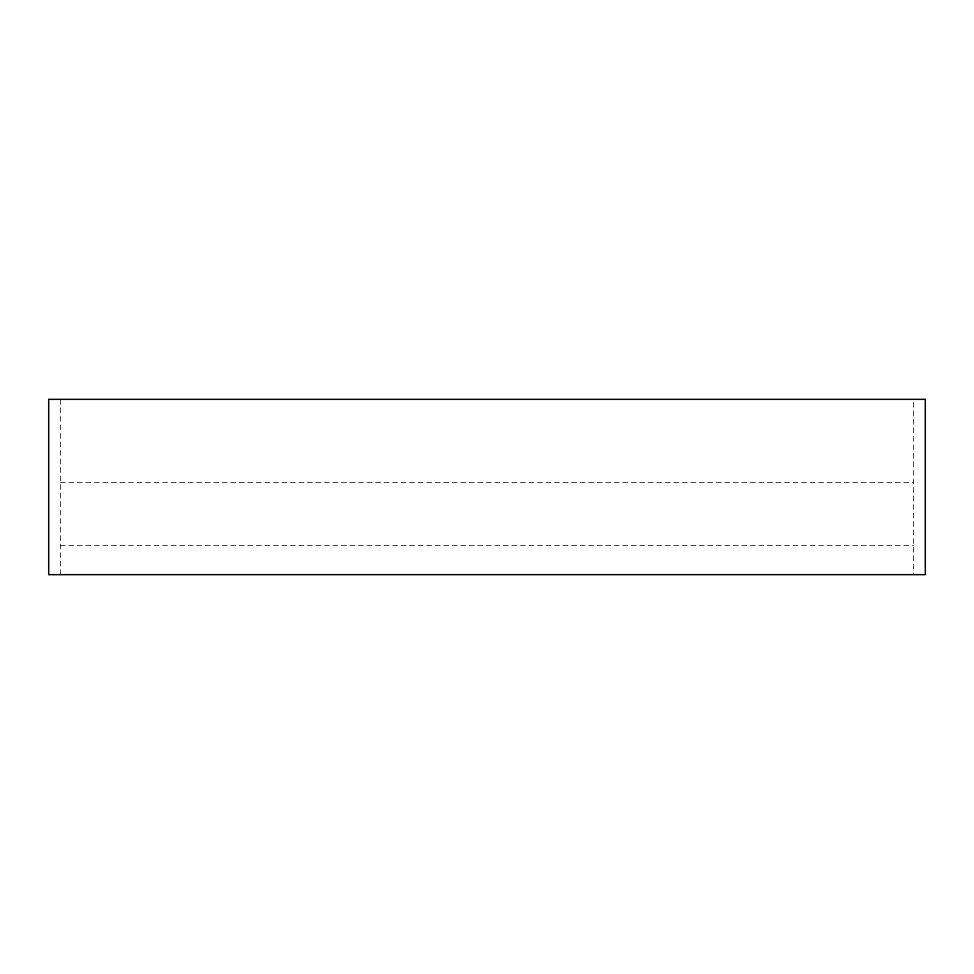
<?xml version="1.0" encoding="UTF-8"?>
<svg xmlns="http://www.w3.org/2000/svg" width="974" height="974" viewBox="0 0 974 974"><rect width="100%" height="100%" fill="white"/><g stroke="black" fill="none" stroke-linecap="round" stroke-linejoin="round"><path stroke-width="0.73" stroke-dasharray="4.87 3.65" d="M60.388 482.617L913.612 482.617M60.388 545.44L913.612 545.44M913.612 402.359L913.612 574.66M60.388 399.34L60.388 574.66"/><path stroke-width="1.46" d="M925.3 399.34L48.7 399.34L48.7 574.66L925.3 574.66L925.3 399.34"/></g></svg>
